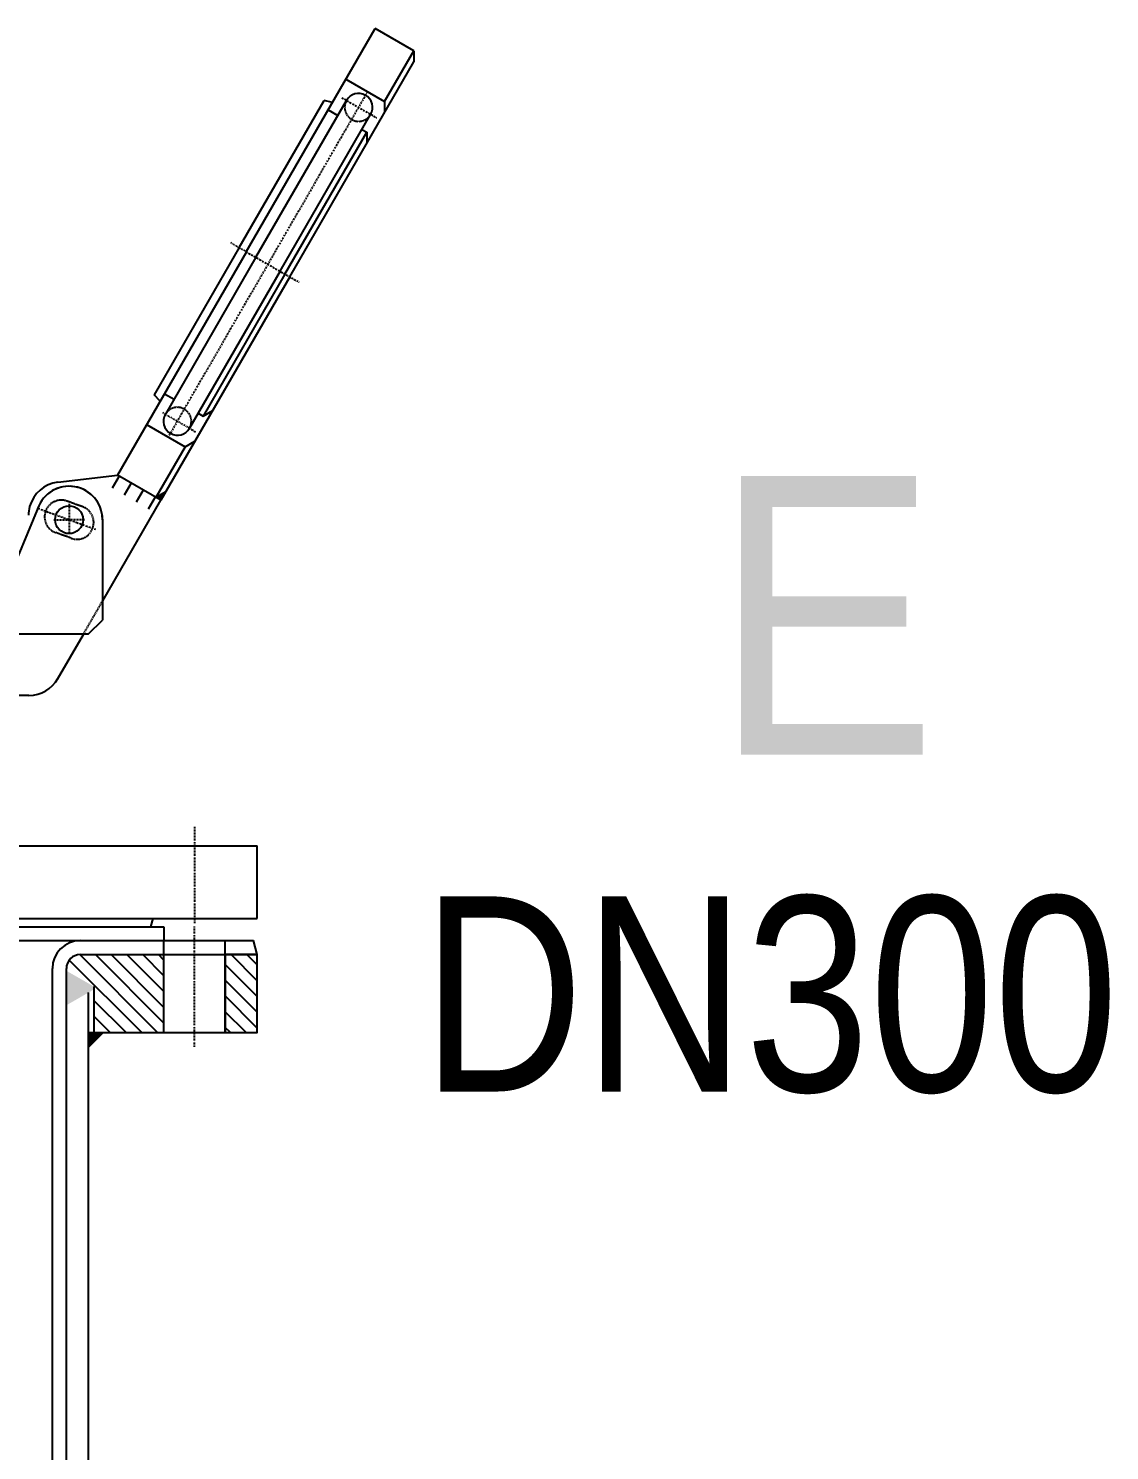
# Model space of a CAD drawing. Extents: x 77471 to 85881, y 26709 to 38599.
# Drawn here: x 80922 to 81310, y 36269 to 36779 of the extents above; entities that cross this region are included whole.
import ezdxf

# ---------------------------------------------------------------- set-up
doc = ezdxf.new("R2010")
doc.units = 0
doc.header["$MEASUREMENT"] = 0
doc.linetypes.add('DASHDOT', pattern=[1, 0.5, -0.25, 0, -0.25])
doc.linetypes.add('HIDDEN', pattern=[0.375, 0.25, -0.125])
for name, color, linetype in [('10', 7, 'CONTINUOUS'), ('15', 7, 'CONTINUOUS'), ('23', 7, 'CONTINUOUS'), ('31', 7, 'CONTINUOUS')]:
    doc.layers.add(name, color=color, linetype=linetype)
doc.styles.get("Standard").update_dxf_attribs({"font": 'txt', "height": 0.2})

msp = doc.modelspace()

# ---------------------------------------------------------------- linework, layer by layer
at = {"layer": '10', "color": 92, "linetype": 'Continuous'}
for p, q in [((80925.83, 36607.42), (80914.26, 36579.44)), ((80948.75, 36602.64), (80948.75, 36566.45)), ((80943.75, 36561.45), (80948.75, 36566.45)), ((80866.2, 36561.45), (80943.75, 36561.45)), ((80853.25, 36451.45), (81002.91, 36451.45)), ((80970.75, 36446.45), (80970.75, 36451.45)), ((80992.75, 36446.45), (80992.75, 36451.45)), ((81004.25, 36446.45), (81002.91, 36451.45)), ((80940.75, 36446.45), (81004.25, 36446.45)), ((80970.75, 36418.45), (80970.75, 36446.45)), ((80992.75, 36418.45), (80992.75, 36446.45)), ((81004.25, 36418.45), (81004.25, 36446.45)), ((80930.75, 36118.76), (80930.75, 36441.45)), ((80935.75, 36118.77), (80935.75, 36441.45)), ((80945.75, 36418.45), (80945.75, 36434.99)), ((80943.75, 36108.22), (80943.75, 36432.87)), ((80943.75, 36418.45), (81004.25, 36418.45))]:
    msp.add_line(p, q, dxfattribs=at)
at = {"layer": '10', "color": 52, "linetype": 'DASHDOT'}
for p, q in [((80936.75, 36608.16), (80936.75, 36602.45)), ((80931.24, 36602.45), (80936.75, 36602.45)), ((80942.26, 36602.45), (80936.75, 36602.45)), ((80936.75, 36602.45), (80936.75, 36596.85)), ((80981.75, 36413.37), (80981.75, 36456.58))]:
    msp.add_line(p, q, dxfattribs=at)
at = {"layer": '10', "color": 2, "linetype": 'DASHDOT'}
msp.add_line((80981.75, 36492.33), (80981.75, 36457.6), dxfattribs=at)
at = {"layer": '10', "color": 3, "linetype": 'Continuous'}
for p, q in [((80866.2, 36485.45), (81004.25, 36485.45)), ((81004.25, 36459.45), (81004.25, 36485.45)), ((80867.7, 36459.45), (81004.25, 36459.45)), ((80966.75, 36459.45), (80965.95, 36456.45)), ((80853.25, 36456.45), (80970.75, 36456.45)), ((80970.75, 36456.45), (80970.75, 36451.45)), ((80853.25, 36451.45), (80970.75, 36451.45)), ((80962.85, 36418.45), (80936.8, 36444.5)), ((80968.5, 36418.45), (80940.54, 36446.42)), ((80970.75, 36421.86), (80946.16, 36446.45)), ((80970.75, 36427.52), (80951.82, 36446.45)), ((80970.75, 36433.17), (80957.48, 36446.45)), ((80970.75, 36438.83), (80963.13, 36446.45)), ((80970.75, 36444.49), (80968.79, 36446.45)), ((81004.25, 36437.09), (80994.89, 36446.45)), ((81004.25, 36442.74), (81000.54, 36446.45)), ((81004.25, 36431.43), (80992.75, 36442.93)), ((81004.25, 36425.77), (80992.75, 36437.27)), ((80957.19, 36418.45), (80945.75, 36429.89)), ((81004.25, 36420.11), (80992.75, 36431.61)), ((80951.53, 36418.45), (80945.75, 36424.23)), ((81000.26, 36418.45), (80992.75, 36425.96)), ((80994.6, 36418.45), (80992.75, 36420.3))]:
    msp.add_line(p, q, dxfattribs=at)
msp.add_lwpolyline([(80992.75, 36418.45), (81004.25, 36418.45), (81004.25, 36446.45), (80992.75, 36446.45)], close=True, dxfattribs=at)
at = {"layer": '10', "color": 92, "linetype": 'Continuous'}
msp.add_circle((80936.75, 36602.45), 5, dxfattribs=at)
for centre, radius, start, end in [((80936.75, 36602.45), 12, 0.6183, 160.4048), ((80936.75, 36602.45), 12, 360, 127.9373), ((80940.75, 36441.45), 10, 90, 180), ((80940.75, 36441.45), 5, 90, 180)]:
    msp.add_arc(centre, radius, start, end, dxfattribs=at)
for points in [[(80935.75, 36428.25), (80945.74, 36434.01), (80935.75, 36440.65), (80945.74, 36434.94)], [(80943.75, 36412.86), (80949.34, 36418.45), (80943.75, 36418.45)]]:
    msp.add_solid(points, dxfattribs=at)
at = {"layer": '23', "color": 92, "linetype": 'Continuous'}
for p, q in [((81060.4, 36770.68), (81060.41, 36766.68)), ((81036.05, 36760.48), (81049.91, 36752.48)), ((81049.91, 36752.48), (81049.91, 36748.48)), ((81029.69, 36749.45), (81033.15, 36747.45)), ((81041.81, 36742.46), (81043.55, 36741.46)), ((81043.55, 36741.46), (81043.55, 36737.46)), ((80970.93, 36647.64), (80974.39, 36645.64)), ((80983.05, 36640.64), (80984.78, 36639.64)), ((80984.78, 36639.64), (80988.25, 36641.64)), ((80964.56, 36636.62), (80978.42, 36628.62)), ((80978.42, 36628.62), (80981.88, 36630.62)), ((80932.72, 36615.86), (80954.06, 36618.42)), ((80954.66, 36618.08), (80952.16, 36613.75)), ((80958.99, 36615.58), (80956.49, 36611.25)), ((80963.32, 36613.08), (80960.82, 36608.75)), ((80967.91, 36610.43), (80971.38, 36612.43)), ((80967.65, 36610.58), (80965.15, 36606.25))]:
    msp.add_line(p, q, dxfattribs=at)
at = {"layer": '23', "color": 3, "linetype": 'HIDDEN'}
for p, q in [((80941.62, 36607.06), (80935.98, 36609.11)), ((80937.52, 36595.79), (80931.88, 36597.84))]:
    msp.add_line(p, q, dxfattribs=at)
at = {"layer": '23', "color": 92, "linetype": 'Continuous'}
for centre, start, end in [((80934.15, 36603.95), 96.8393, 164.5692), ((80934.15, 36603.95), 164.5692, 179.5412), ((80922.35, 36551.44), 269.9881, 329.9895)]:
    msp.add_arc(centre, 12, start, end, dxfattribs=at)
at = {"layer": '23', "color": 3, "linetype": 'HIDDEN'}
for centre, start, end in [((80933.93, 36603.47), 70.0191, 250), ((80939.57, 36601.42), 249.9905, 70.0287)]:
    msp.add_arc(centre, 6, start, end, dxfattribs=at)
at = {"layer": '23', "color": 92, "linetype": 'Continuous'}
msp.add_solid([(80969.65, 36609.42), (80967.91, 36610.43), (80971.38, 36612.43)], dxfattribs=at)
at = {"layer": '31', "color": 92, "linetype": 'Continuous'}
for p, q in [((81000.31, 36698.54), (81046.54, 36778.67)), ((81060.41, 36770.68), (81046.56, 36778.65)), ((81049.91, 36752.48), (81060.4, 36770.68)), ((81015.91, 36689.54), (81060.41, 36766.68)), ((80997.71, 36700.04), (81028.2, 36752.88)), ((81003.74, 36696.57), (81036.26, 36752.84)), ((81031.2, 36752.08), (81028.2, 36752.88)), ((81012.42, 36691.56), (81044.92, 36747.84)), ((81014.17, 36690.54), (81043.55, 36741.46)), ((80997.72, 36700.05), (80967.22, 36647.22)), ((81000.32, 36698.55), (80954.06, 36618.43)), ((81003.74, 36696.57), (80971.28, 36640.26)), ((81015.91, 36689.54), (80969.65, 36609.42)), ((81012.42, 36691.56), (80979.94, 36635.26)), ((81014.17, 36690.54), (80984.78, 36639.64)), ((80969.41, 36645.02), (80967.22, 36647.22)), ((80978.42, 36628.62), (80967.91, 36610.43)), ((80969.64, 36609.43), (80954.06, 36618.43)), ((80948.81, 36573.36), (80969.64, 36609.43)), ((80932.57, 36545.24), (80941.85, 36561.31)), ((80917, 36539.45), (80922.35, 36539.45))]:
    msp.add_line(p, q, dxfattribs=at)
at = {"layer": '31', "color": 2, "linetype": 'DASHDOT'}
msp.add_line((80972.68, 36632.73), (81043.79, 36755.9), dxfattribs=at)
at = {"layer": '31', "color": 52, "linetype": 'DASHDOT'}
for p, q in [((81034.63, 36753.79), (81047.1, 36746.59)), ((80994.6, 36701.84), (81019.44, 36687.5)), ((80970.22, 36640.86), (80982.11, 36634)), ((80925.6, 36606.5), (80933.93, 36603.47)), ((80933.93, 36603.47), (80939.57, 36601.42)), ((80939.57, 36601.42), (80946.3, 36598.98))]:
    msp.add_line(p, q, dxfattribs=at)
at = {"layer": '31', "color": 3, "linetype": 'HIDDEN'}
msp.add_line((80941.85, 36561.31), (80948.81, 36573.36), dxfattribs=at)
at = {"layer": '31', "color": 92, "linetype": 'Continuous'}
for centre, start, end in [((81040.59, 36750.34), 330.0009, 149.9913), ((80975.61, 36637.76), 150.0235, 330.0139)]:
    msp.add_arc(centre, 5, start, end, dxfattribs=at)
at = {"layer": '31', "color": 52, "linetype": 'HIDDEN'}
for centre, start, end in [((81040.59, 36750.34), 149.9913, 329.9939), ((80975.61, 36637.76), 330.0209, 150.0235)]:
    msp.add_arc(centre, 5, start, end, dxfattribs=at)

# ---------------------------------------------------------------- texts
at = {"layer": '15', "color": 1, "linetype": 'Continuous'}
for s, height, width, p in [('E', 100, 0.900018, (81167.9, 36518.11)), ('DN300', 70, 0.857143, (81063.37, 36397.33))]:
    msp.add_text(s, height=height, dxfattribs=dict(at, width=width)).set_placement(p)

doc.saveas('drawing.dxf')
